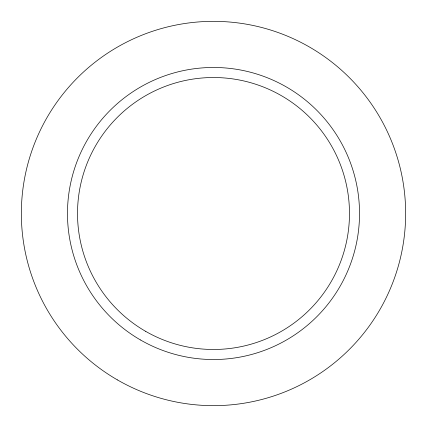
<?xml version="1.0" encoding="UTF-8"?>
<svg xmlns="http://www.w3.org/2000/svg" width="427" height="427" viewBox="0 0 427 427"><rect width="100%" height="100%" fill="white"/><g stroke="black" fill="none" stroke-linecap="round" stroke-linejoin="round"><path stroke-width="0.64" d="M145.511 331.261A135.978 135.978 0 0 0 349.478 213.5A135.978 135.978 0 0 0 145.511 95.739A135.978 135.978 0 0 0 145.511 331.261M117.425 379.907A192.15 192.15 0 0 0 405.65 213.5A192.15 192.15 0 0 0 117.425 47.093A192.15 192.15 0 0 0 117.425 379.907M140.488 339.961A146.023 146.023 0 0 0 359.523 213.5A146.023 146.023 0 0 0 140.488 87.039A146.023 146.023 0 0 0 140.488 339.961"/></g></svg>
